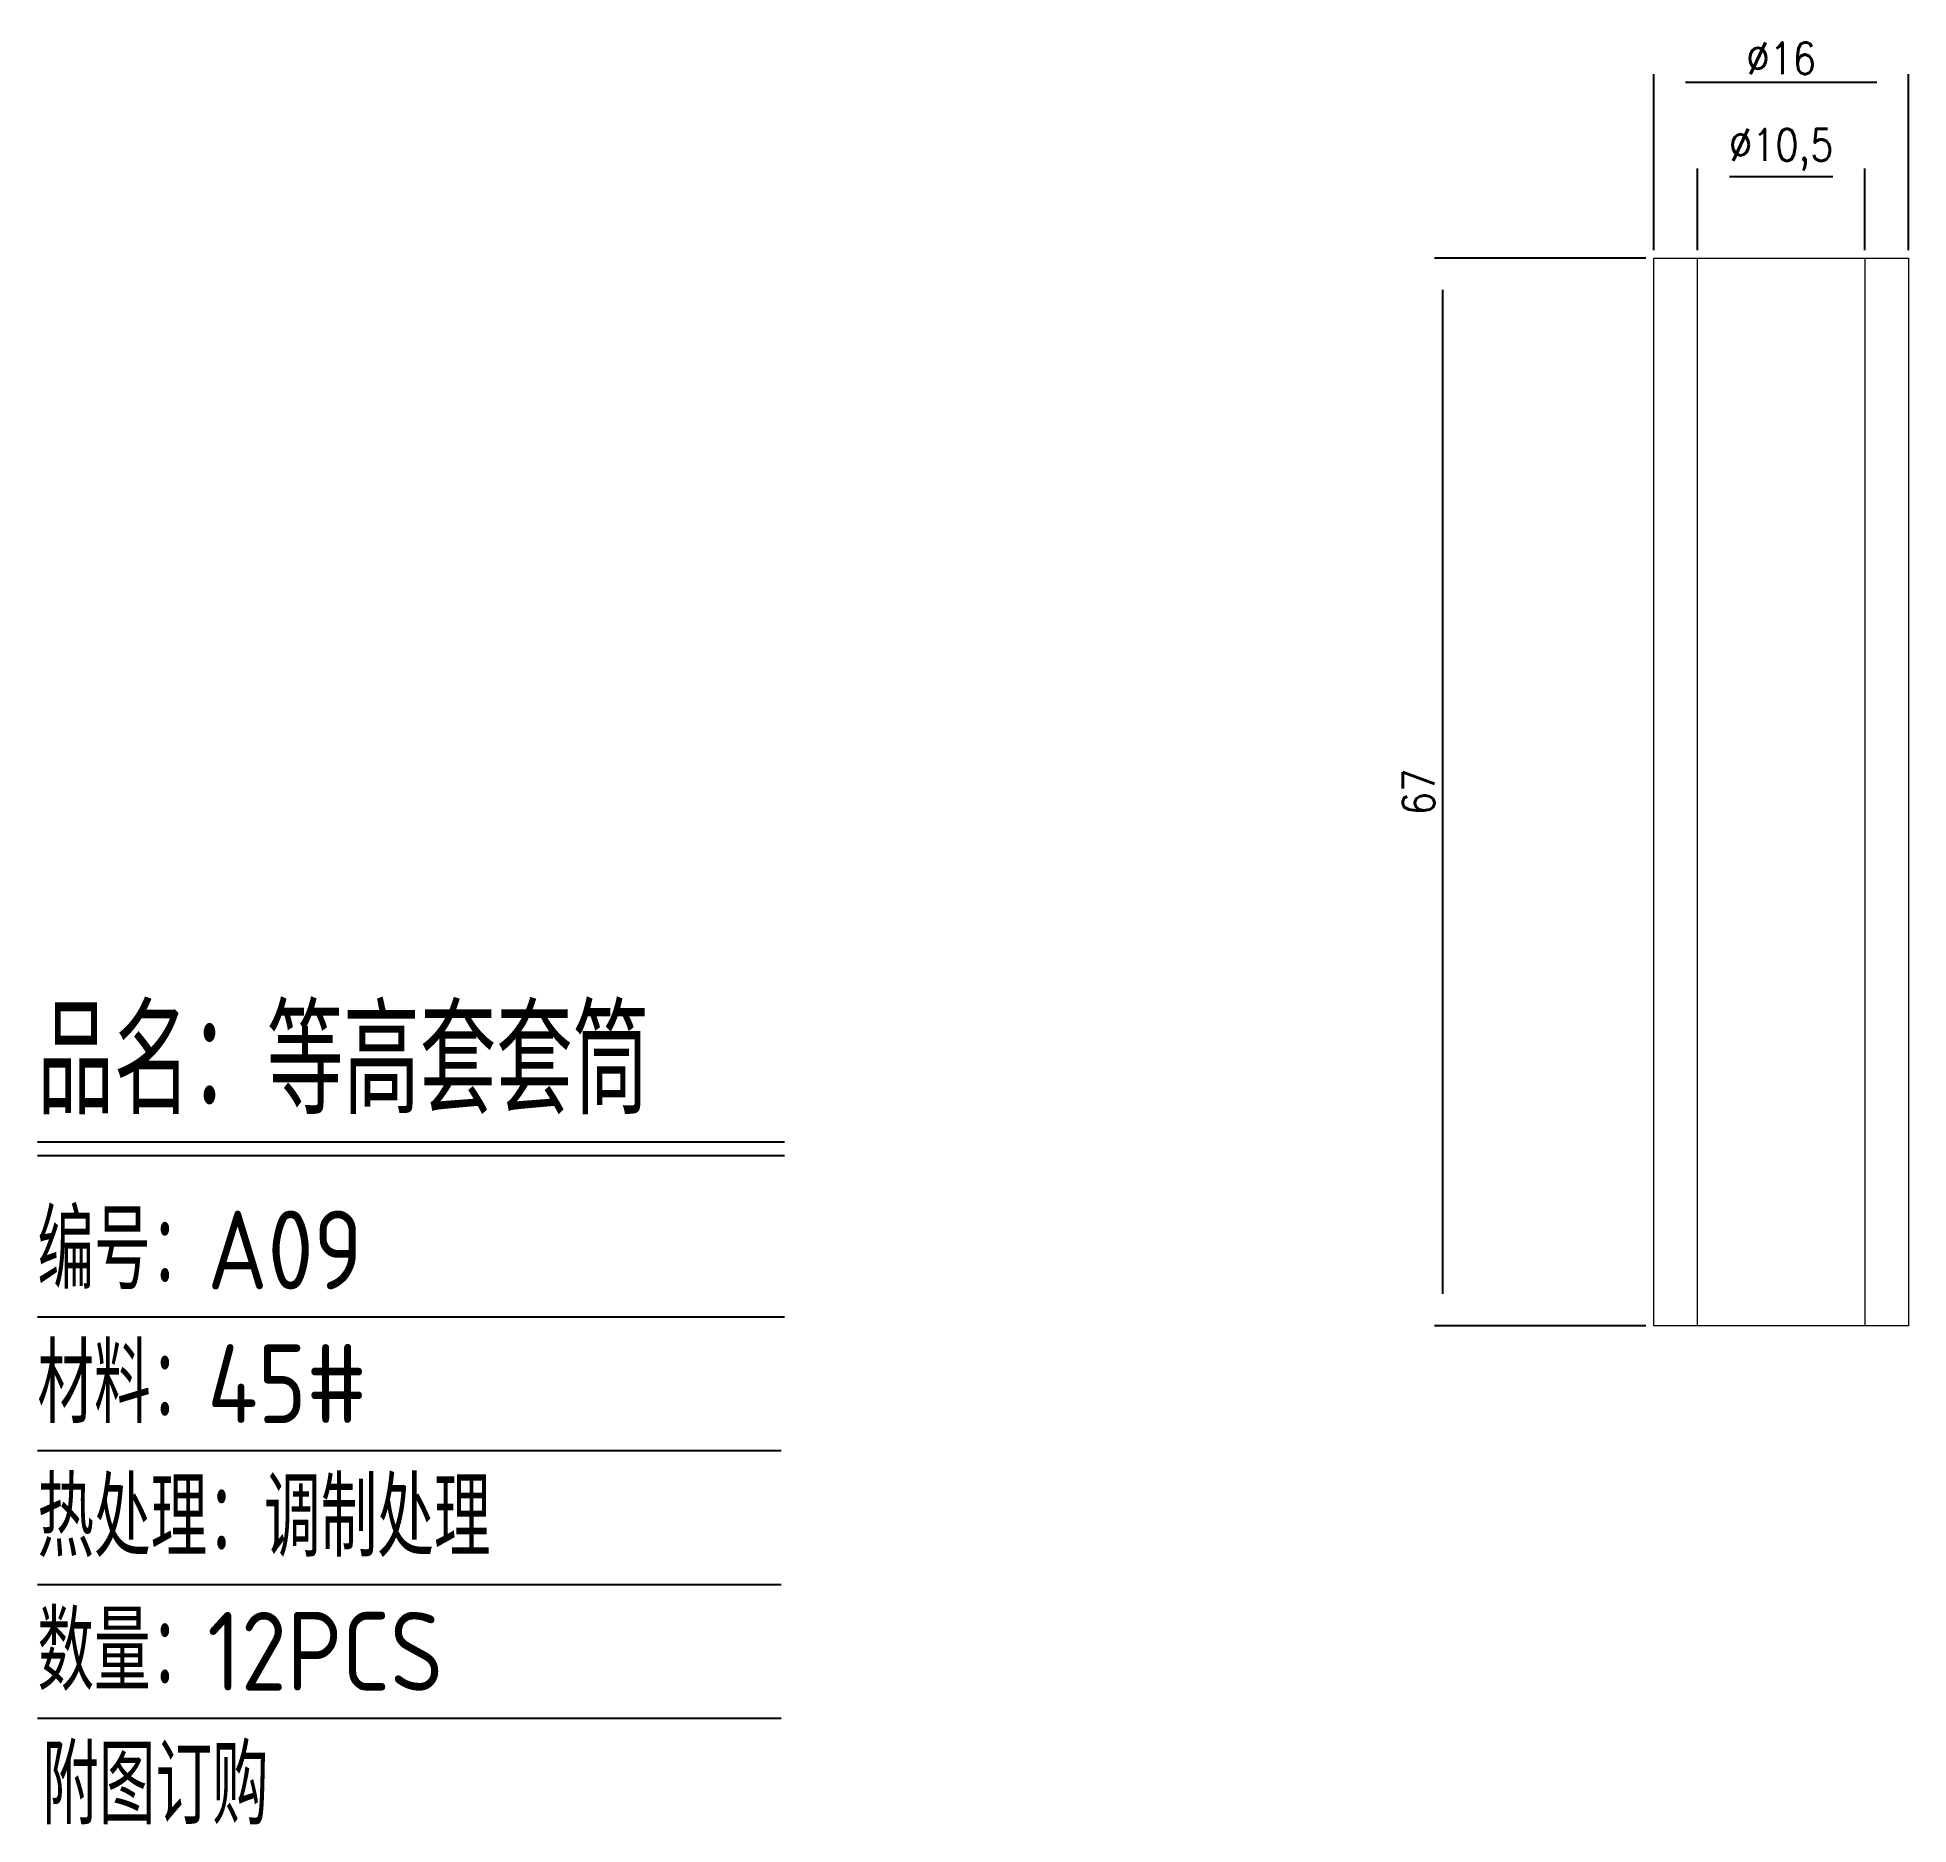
# Model space of a CAD drawing. Header units: millimetres. Extents: x 6476 to 6593, y -1218 to -1106.
import ezdxf

# ---------------------------------------------------------------- set-up
doc = ezdxf.new("R2010")
doc.units = ezdxf.units.MM
doc.linetypes.add('HIDDEN', pattern=[0])
doc.layers.add('DIM', color=4, linetype='Continuous')
doc.layers.add('PRESS', color=3, linetype='Continuous')
doc.styles.add('gbenor', font='gbenor.shx', dxfattribs={"bigfont": 'gbcbig.shx'})
doc.styles.get("Standard").update_dxf_attribs({"font": 'txt.shx', "width": 0.85, "bigfont": 'ctxt.shx'})
doc.dimstyles.new('T-2-WX', dxfattribs={"dimtxt": 2, "dimasz": 2, "dimexe": 0.5, "dimexo": 0.5, "dimgap": 0.5, "dimtad": 1, "dimtxsty": 'Standard', "dimblk": 'OPEN30', "dimcen": 0, "dimazin": 3, "dimtfac": 1, "dimtmove": 0, "dimatfit": 3, "dimldrblk": 'OPEN30', "dimlwd": -1, "dimlwe": -1})

# ---------------------------------------------------------------- blocks, each defined once
blk = doc.blocks.new('*D7579')
at = {"layer": 'Defpoints', "color": 0}
for p in [(6577.47, -1119.72), (6564.21, -1186.72), (6577.47, -1186.72)]:
    blk.add_point(p, dxfattribs=at)
at = {"layer": 'DIM', "color": 0}
for p, q in [((6576.97, -1119.72), (6563.71, -1119.72)), ((6564.21, -1121.72), (6564.21, -1184.72)), ((6576.97, -1186.72), (6563.71, -1186.72))]:
    blk.add_line(p, q, dxfattribs=at)
at = {"layer": 'DIM', "color": 0, "insert": (6562.71, -1153.22), "char_height": 2, "attachment_point": 5, "rotation": 90}
blk.add_mtext('67', dxfattribs=at)
blk = doc.blocks.new('_Open30')
blk = doc.blocks.new('*D7580')
at = {"layer": 'Defpoints', "color": 0}
for p in [(6593.47, -1108.69), (6577.47, -1119.72), (6593.47, -1119.72)]:
    blk.add_point(p, dxfattribs=at)
at = {"layer": 'DIM', "color": 0}
for p, q in [((6577.47, -1119.22), (6577.47, -1108.19)), ((6579.47, -1108.69), (6591.47, -1108.69)), ((6593.47, -1119.22), (6593.47, -1108.19))]:
    blk.add_line(p, q, dxfattribs=at)
at = {"layer": 'DIM', "color": 0, "insert": (6585.47, -1107.19), "char_height": 2, "attachment_point": 5}
blk.add_mtext('%%c16', dxfattribs=at)
blk = doc.blocks.new('*D7581')
at = {"layer": 'Defpoints', "color": 0}
for p in [(6590.72, -1114.61), (6580.22, -1119.72), (6590.72, -1119.72)]:
    blk.add_point(p, dxfattribs=at)
at = {"layer": 'DIM', "color": 0}
for p, q in [((6580.22, -1119.22), (6580.22, -1114.11)), ((6582.22, -1114.61), (6588.72, -1114.61)), ((6590.72, -1119.22), (6590.72, -1114.11))]:
    blk.add_line(p, q, dxfattribs=at)
at = {"layer": 'DIM', "color": 0, "insert": (6585.47, -1112.92), "char_height": 2, "attachment_point": 5}
blk.add_mtext('%%c10,5', dxfattribs=at)

msp = doc.modelspace()

# ---------------------------------------------------------------- linework, layer by layer
at = {"layer": 'DIM', "color": 4, "linetype": 'Continuous', "lineweight": 25}
for p, q in [((6476.011, -1175.169), (6522.904, -1175.169)), ((6476.011, -1176.033), (6522.904, -1176.033)), ((6476.011, -1186.157), (6522.904, -1186.157)), ((6476.011, -1194.552), (6522.7, -1194.552)), ((6476.011, -1202.947), (6522.7, -1202.947)), ((6476.011, -1211.343), (6522.7, -1211.343))]:
    msp.add_line(p, q, dxfattribs=at)
at = {"layer": 'PRESS', "lineweight": 15}
msp.add_lwpolyline([(6577.466, -1186.724), (6577.466, -1119.724), (6593.466, -1119.724), (6593.466, -1186.724)], close=True, dxfattribs=at)
at = {"layer": 'PRESS', "linetype": 'HIDDEN', "lineweight": 15}
msp.add_lwpolyline([(6580.216, -1186.724), (6580.216, -1119.724), (6590.716, -1119.724), (6590.716, -1186.724)], close=True, dxfattribs=at)

# ---------------------------------------------------------------- texts
at = {"layer": 'DIM', "color": 3, "linetype": 'Continuous', "lineweight": 25, "style": 'gbenor'}
for s, height, p in [('品名：等高套套筒', 6.6669, (6476.011, -1173.44)), ('编号：A09', 4.9384, (6476.011, -1184.428)), ('材料：45#', 4.9384, (6476.011, -1192.823)), ('热处理：调制处理 ', 4.9384, (6476.011, -1201.219)), ('数量：12PCS', 4.9384, (6476.011, -1209.614)), ('附图订购', 4.9384, (6476.311, -1218.01))]:
    msp.add_text(s, height=height, dxfattribs=at).set_placement(p)

# ---------------------------------------------------------------- dimensions: what is measured, and where the dimension line sits
at = {"layer": 'DIM'}
for base, p1, p2, picture, middle in [((6593.466, -1108.689), (6577.466, -1119.724), (6593.466, -1119.724), '*D7580', (6585.466, -1107.189)), ((6590.716, -1114.607), (6580.216, -1119.724), (6590.716, -1119.724), '*D7581', (6585.466, -1112.917))]:
    dim = msp.add_linear_dim(base=base, p1=p1, p2=p2, text='%%c<>', dimstyle='T-2-WX', dxfattribs=at)
    dim.commit()
    dim.dimension.update_dxf_attribs({"geometry": picture, "text_midpoint": middle})
dim = msp.add_linear_dim(base=(6564.214, -1186.724), p1=(6577.466, -1119.724), p2=(6577.466, -1186.724), angle=90, dimstyle='T-2-WX', dxfattribs=at)
dim.commit()
dim.dimension.update_dxf_attribs({"geometry": '*D7579', "text_midpoint": (6562.714, -1153.224)})

doc.saveas('drawing.dxf')
